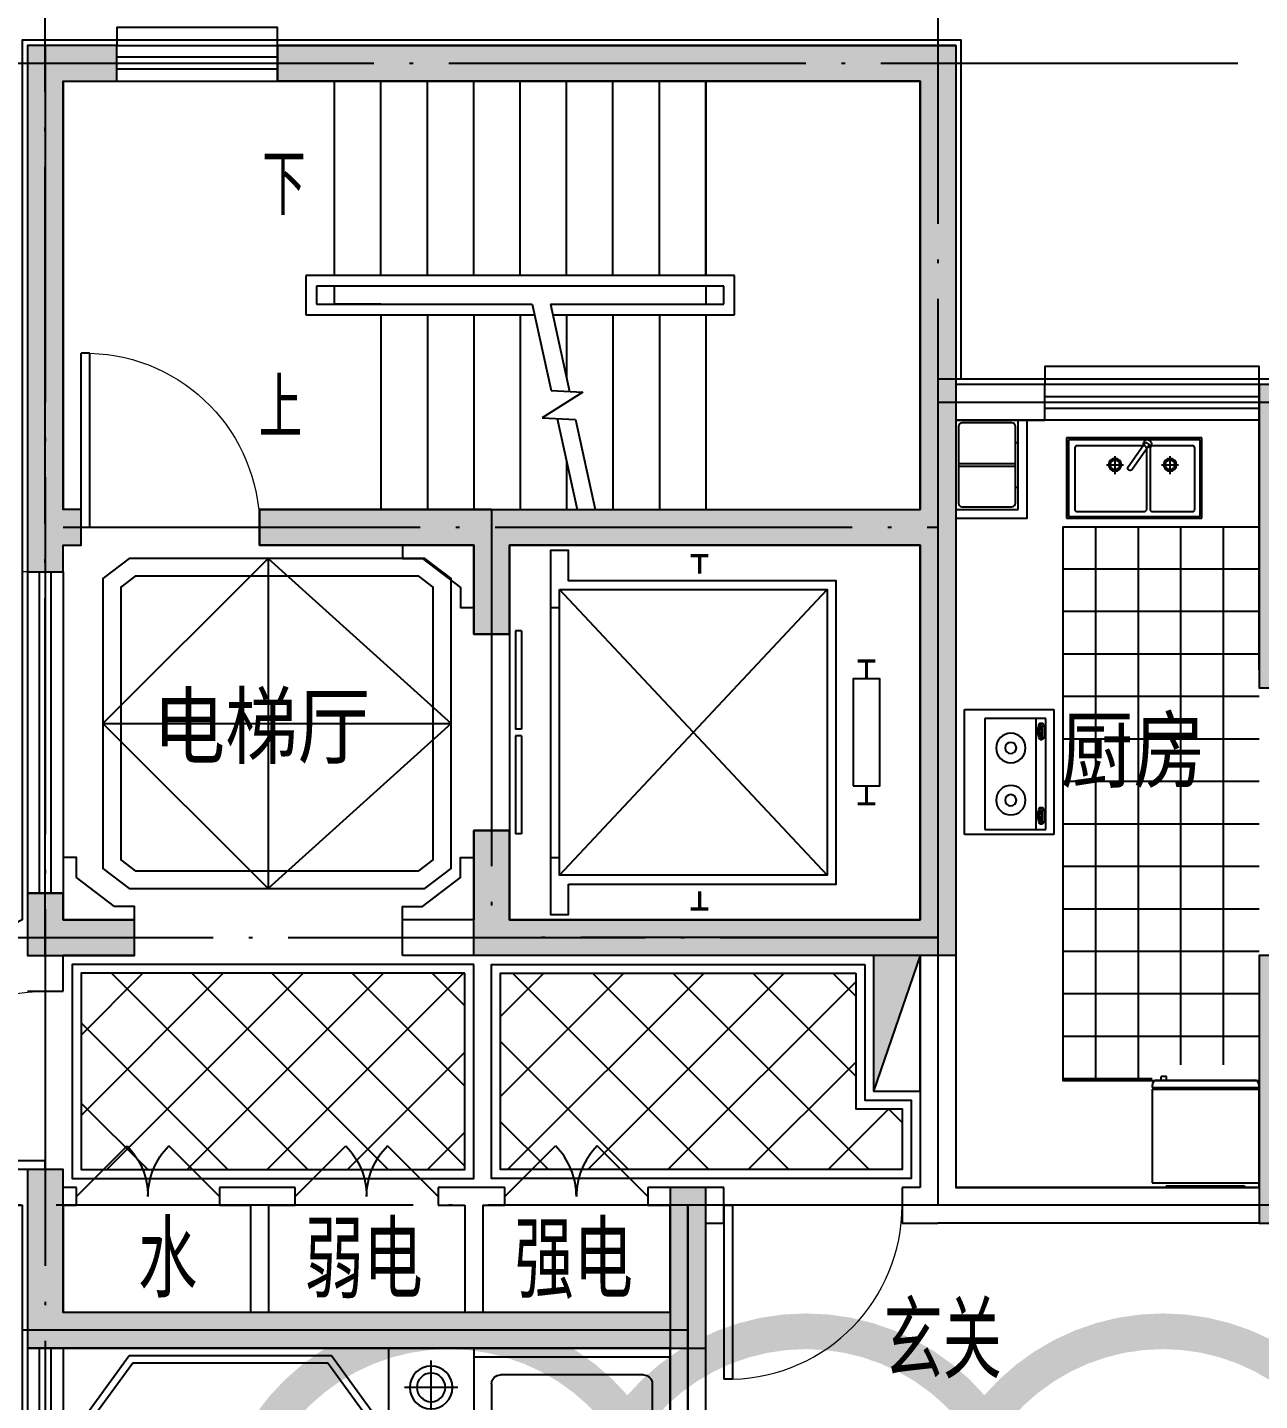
# Model space of a CAD drawing. Extents: x 802298 to 1915382, y -2285475 to -1340051.
# Drawn here: x 1395090 to 1401992, y -2232220 to -2224526 of the extents above; entities that cross this region are included whole.
import ezdxf
from ezdxf.enums import TextEntityAlignment as Align

# ---------------------------------------------------------------- set-up
doc = ezdxf.new("R2010")
doc.units = 0
doc.header["$LTSCALE"] = 1000
doc.header["$MEASUREMENT"] = 0
doc.linetypes.add('DOTE', pattern=[2.42, 2, -0.2, 0.02, -0.2])
doc.layers.get('0').update_dxf_attribs({"linetype": 'CONTINUOUS'})
for name, color, linetype in [('DIM_SYMB', 3, 'CONTINUOUS'), ('DOTE', 1, 'CONTINUOUS'), ('LM-粗', 255, 'CONTINUOUS'), ('PUB_TEXT', 7, 'CONTINUOUS'), ('STAIR', 2, 'CONTINUOUS'), ('WALL', 9, 'CONTINUOUS'), ('WINDOW', 4, 'CONTINUOUS'), ('修改', 6, 'CONTINUOUS'), ('厨卫', 154, 'CONTINUOUS'), ('填充', 8, 'CONTINUOUS'), ('家具', 33, 'CONTINUOUS'), ('平面填充', 252, 'CONTINUOUS'), ('窗檐', 6, 'CONTINUOUS'), ('结构', 7, 'CONTINUOUS'), ('绿化', 72, 'CONTINUOUS'), ('造型墙', 55, 'CONTINUOUS')]:
    doc.layers.add(name, color=color, linetype=linetype)
doc.layers.add('保温', color=150, linetype='CONTINUOUS', lineweight=9)
doc.layers.add('面积－户', color=2, linetype='CONTINUOUS', plot=False)
doc.styles.add('_TCH_DIM', font='SIMPLEX', dxfattribs={"bigfont": 'GBCBIG'})
doc.styles.add('样式 1', font='SIMHEI.TTF', dxfattribs={"width": 0.65, "height": 500})
doc.styles.add('黑体', font='SIMHEI.TTF', dxfattribs={"width": 0.8})
pattern_1 = [(135, (2332739.1, -788134.24), (224.5064, 224.506403), []), (45, (2332739.1, -788134.24), (224.506403, -224.5064), [])]

# ---------------------------------------------------------------- blocks, each defined once
blk = doc.blocks.new('MEI')
for p, q in [((-450, 7.6), (-450, -692.4)), ((50, 7.6), (-450, 7.6)), ((50, -692.4), (50, 7.6)), ((-336.9, -641.7), (-336.9, -18.9)), ((-336.9, -18.9), (5.5, -18.9)), ((-50.2, -18.9), (-50.2, -641.7)), ((-27.9, -51.5), (-16.2, -51.7)), ((-18.5, -62), (-1.9, -62)), ((-18.5, -126.7), (-18.5, -62)), ((-1.9, -62), (-1.9, -126.7)), ((5.5, -18.9), (5.5, -641.7)), ((-26.8, -143.3), (-16.3, -143.3)), ((-1.9, -126.7), (-18.5, -126.7)), ((-27.9, -524.5), (-16.2, -524.7)), ((-18.5, -599.7), (-18.5, -535)), ((-18.5, -535), (-1.9, -535)), ((-1.9, -535), (-1.9, -599.7)), ((-1.9, -599.7), (-18.5, -599.7)), ((-450, -692.4), (50, -692.4)), ((5.5, -641.7), (-336.9, -641.7)), ((-26.8, -616.3), (-16.3, -616.3))]:
    blk.add_line(p, q)
for centre, radius in [((-191.5, -184), 82.5), ((-191.5, -184), 31.6), ((-191.5, -476.6), 82.5), ((-191.5, -476.6), 31.6)]:
    blk.add_circle(centre, radius)
for centre, radius, start, end in [((56.3, -88.7), 94.4, 165.53687, 173.90173), ((4.9, -75.4), 41.3, 148.08944, 165.53687), ((-26.8, -55.7), 4.03, 90, 148.08944), ((66.8, -88.7), 94.4, 165.53687, 173.90173), ((-26.8, -55.7), 4.03, 72.05456, 90), ((15.4, -75.4), 41.3, 148.08944, 165.53687), ((-16.3, -55.7), 4.03, 90, 148.08944), ((-16.3, -55.7), 4.03, 31.91056, 90), ((-47.9, -75.4), 41.3, 18.91551, 31.91056), ((138.9, -97.5), 177.5, 173.90173, 180), ((138.9, -97.5), 177.5, 180, 186.09827), ((56.3, -106.3), 94.4, 186.09827, 194.46313), ((4.9, -119.6), 41.3, 194.46313, 211.91056), ((-26.8, -139.3), 4.03, 211.91056, 270), ((149.4, -97.5), 177.5, 173.90173, 180), ((149.4, -97.5), 177.5, 180, 186.09827), ((66.8, -106.3), 94.4, 186.09827, 194.46313), ((15.4, -119.6), 41.3, 194.46313, 211.91056), ((-16.3, -139.3), 4.03, 211.91056, 270), ((-16.3, -139.3), 4.03, 270, 328.08944), ((-47.9, -119.6), 41.3, 328.08944, 345.53687), ((-99.3, -106.3), 94.4, 345.53687, 347.53895), ((56.3, -561.7), 94.4, 165.53687, 173.90173), ((4.9, -548.4), 41.3, 148.08944, 165.53687), ((-26.8, -528.7), 4.03, 90, 148.08944), ((66.8, -561.7), 94.4, 165.53687, 173.90173), ((-26.8, -528.7), 4.03, 72.05456, 90), ((15.4, -548.4), 41.3, 148.08944, 165.53687), ((-16.3, -528.7), 4.03, 90, 148.08944), ((-16.3, -528.7), 4.03, 31.91056, 90), ((-47.9, -548.4), 41.3, 18.91551, 31.91056), ((138.9, -570.5), 177.5, 173.90173, 180), ((138.9, -570.5), 177.5, 180, 186.09827), ((56.3, -579.3), 94.4, 186.09827, 194.46313), ((4.9, -592.6), 41.3, 194.46313, 211.91056), ((-26.8, -612.3), 4.03, 211.91056, 270), ((149.4, -570.5), 177.5, 173.90173, 180), ((149.4, -570.5), 177.5, 180, 186.09827), ((66.8, -579.3), 94.4, 186.09827, 194.46313), ((15.4, -592.6), 41.3, 194.46313, 211.91056), ((-16.3, -612.3), 4.03, 211.91056, 270), ((-16.3, -612.3), 4.03, 270, 328.08944), ((-47.9, -592.6), 41.3, 328.08944, 345.53687), ((-99.3, -579.3), 94.4, 345.53687, 347.53895)]:
    blk.add_arc(centre, radius, start, end)
blk = doc.blocks.new('A$C1BE601A8')
for p, q in [((0, 0), (0, 450)), ((0, 450), (757, 450)), ((10, 10), (10, 440)), ((10, 440), (747, 440)), ((40.7, 393.4), (40.7, 50.3)), ((273, 408.4), (55.7, 408.4)), ((288, 50.3), (288, 393.4)), ((315, 426.6), (293.3, 411.4)), ((293.3, 411.4), (390, 273.1)), ((310.5, 393.4), (310.5, 50.3)), ((411.8, 288.3), (315, 426.6)), ((694.6, 408.4), (325.5, 408.4)), ((709.6, 50.3), (709.6, 393.4)), ((747, 440), (747, 10)), ((757, 450), (757, 0)), ((177.7, 248.1), (177.7, 348.3)), ((486.1, 248.1), (486.1, 348.3)), ((225.9, 299.6), (129.9, 299.6)), ((534.3, 299.6), (438.3, 299.6)), ((757, 0), (0, 0)), ((747, 10), (10, 10)), ((55.7, 35.3), (273, 35.3)), ((325.5, 35.3), (694.6, 35.3))]:
    blk.add_line(p, q)
for centre, radius in [((177.7, 299.6), 36.1), ((177.7, 299.6), 27.1), ((486.1, 299.6), 36.1), ((486.1, 299.6), 27.1)]:
    blk.add_circle(centre, radius)
for centre, radius, start, end in [((55.7, 393.4), 15, 90, 180), ((273, 393.4), 15, 0, 90), ((304.2, 419), 21.7, 342.60679, 267.3353), ((325.5, 393.4), 15, 90, 180), ((694.6, 393.4), 15, 0, 90), ((400.9, 280.7), 13.3, 214.97105, 34.97105), ((55.7, 50.3), 15, 180, 270), ((273, 50.3), 15, 270, 0), ((325.5, 50.3), 15, 180, 270), ((694.6, 50.3), 15, 270, 0)]:
    blk.add_arc(centre, radius, start, end)
blk = doc.blocks.new('A$C3CC255BA')
for p, q in [((242.5, 435), (242.5, 115)), ((257.5, 435), (257.5, 115)), ((125, 115), (125, 100)), ((375, 115), (375, 100))]:
    blk.add_line(p, q)
blk.add_lwpolyline([(500, 100), (0, 100), (0, 450), (500, 450)], close=True)
blk.add_lwpolyline([(550, 450), (550, 50), (0, 50)])
blk.add_lwpolyline([(465, 115), (35, 115, -0.414214), (15, 135), (15, 415, -0.414214), (35, 435), (465, 435, -0.414214), (485, 415), (485, 135, -0.414214)], format="xyb", close=True)
blk = doc.blocks.new('A$C0C200289')
for p, q in [((500.3, 622.7), (-48.2, 622.7)), ((-48.2, 613.4), (-48.2, 622.7)), ((500.3, 613.4), (500.3, 622.7)), ((-150, 71.8), (-150, 596.8)), ((600, 596.8), (-150, 596.8)), ((500.3, 613.4), (-48.2, 613.4)), ((600, 71.8), (600, 596.8)), ((-144.1, 71.8), (-150, 71.8)), ((-150, 53.3), (-150, 61.8)), ((-144.1, 61.8), (-150, 61.8)), ((-144.1, 61.8), (-144.1, 71.8)), ((568.5, 21.8), (-118.5, 21.8)), ((499.1, 21.8), (499.1, 0)), ((535.3, 21.8), (535.3, 0)), ((594.1, 61.8), (594.1, 71.8)), ((594.1, 71.8), (600, 71.8)), ((594.1, 61.8), (600, 61.8)), ((600, 53.3), (600, 61.8)), ((499.1, 0), (535.3, 0))]:
    blk.add_line(p, q)
at = {"color": 251}
for p, q in [((594.1, 71.8), (-144.1, 71.8)), ((594.1, 61.8), (-144.1, 61.8))]:
    blk.add_line(p, q, dxfattribs=at)
for centre, start, end in [((-118.5, 53.3), 180, 270), ((568.5, 53.3), 270, 0)]:
    blk.add_arc(centre, 31.5, start, end)
blk = doc.blocks.new('asfafasfsafaffd')
at = {"ltscale": 0.5}
blk.add_hatch(color=8, dxfattribs=at).paths.add_polyline_path([(1611396, -1342191.5), (1614796, -1342191.5), (1614796, -1342391.5), (1611396, -1342391.5)])
at = {"color": 8, "ltscale": 0.5}
for points in [[(1613596, -1335291.5), (1613596, -1335091.5), (1609796, -1335091.5), (1609796, -1340191.5), (1612496, -1340191.5), (1612496, -1339991.5), (1612496, -1339991.5), (1612496, -1339491.5), (1612296, -1339491.5), (1612296, -1339991.5), (1609996, -1339991.5), (1609996, -1337891.5), (1612296, -1337891.5), (1612296, -1338391.5), (1612496, -1338391.5), (1612496, -1337891.5), (1613696, -1337891.5), (1613696, -1337691.5), (1609996, -1337691.5), (1609996, -1335291.5)], [(1614796, -1338041.5), (1614796, -1337891.5), (1614696, -1337891.5), (1614696, -1337691.5), (1614796, -1337691.5), (1614796, -1335291.5), (1614496, -1335291.5), (1614496, -1335091.5), (1614996, -1335091.5), (1614996, -1338041.5), (1614796, -1338041.5)], [(1607246, -1336991.5), (1608096, -1336991.5), (1608096, -1338691.5), (1607896, -1338691.5), (1607896, -1337191.5), (1607246, -1337191.5)], [(1607896, -1340191.5), (1608096, -1340191.5), (1608096, -1341691.5), (1607896, -1341691.5)], [(1611196, -1341491.5), (1611396, -1341491.5), (1611396, -1342191.5), (1614796, -1342191.5), (1614796, -1341391.5), (1614996, -1341391.5), (1614996, -1342391.5), (1611196, -1342391.5)], [(1611196, -1341491.5), (1611396, -1341491.5), (1611396, -1342391.5), (1611196, -1342391.5)]]:
    blk.add_lwpolyline(points, close=True, dxfattribs=at)
blk.add_lwpolyline([(1614996, -1339841.5), (1614996, -1340191.5), (1614796, -1340191.5), (1614796, -1340191.5), (1614396, -1340191.5), (1614396, -1339991.5), (1614796, -1339991.5), (1614796, -1339841.5), (1614996, -1339841.5)], dxfattribs=at)
for points in [[(1611196, -1335291.5), (1609796, -1335291.5), (1611196, -1335091.5), (1609796, -1335091.5)], [(1611196, -1335091.5), (1611196, -1335291.5), (1613596, -1335091.5), (1613596, -1335291.5)], [(1614496, -1335291.5), (1614996, -1335291.5), (1614496, -1335091.5), (1614996, -1335091.5)], [(1609996, -1340191.5), (1609796, -1340191.5), (1609996, -1335291.5), (1609796, -1335291.5)], [(1614796, -1335291.5), (1614796, -1338041.5), (1614996, -1335291.5), (1614996, -1338041.5)], [(1608096, -1337191.5), (1608096, -1336991.5), (1607246, -1337191.5), (1607246, -1336991.5)], [(1608096, -1337191.5), (1608096, -1338691.5), (1607896, -1337191.5), (1607896, -1338691.5)], [(1609996, -1337691.5), (1613696, -1337691.5), (1609996, -1337891.5), (1613696, -1337891.5)], [(1614796, -1337891.5), (1614696, -1337891.5), (1614796, -1337691.5), (1614696, -1337691.5)], [(1612496, -1338391.5), (1612296, -1338391.5), (1612496, -1337891.5), (1612296, -1337891.5)], [(1612496, -1339491.5), (1612296, -1339491.5), (1612496, -1339991.5), (1612296, -1339991.5)], [(1614996, -1339841.5), (1614796, -1339841.5), (1614996, -1340191.5), (1614796, -1340191.5)], [(1609996, -1339991.5), (1612496, -1339991.5), (1609996, -1340191.5), (1612496, -1340191.5)], [(1614396, -1339991.5), (1614396, -1340191.5), (1614796, -1339991.5), (1614796, -1340191.5)], [(1608096, -1341691.5), (1608096, -1340191.5), (1607896, -1341691.5), (1607896, -1340191.5)], [(1614996, -1340191.5), (1614796, -1340191.5), (1614996, -1340191.5), (1614796, -1340191.5)], [(1614796, -1341391.5), (1614796, -1342391.5), (1614996, -1341391.5), (1614996, -1342391.5)], [(1611196, -1342391.5), (1611196, -1341491.5), (1611396, -1342391.5), (1611396, -1341491.5)]]:
    blk.add_solid(points, dxfattribs=at)
blk = doc.blocks.new('A$C45025D1E')
for p, q in [((1720, 50), (120, 1550)), ((1720, 1550), (120, 50)), ((220, 0), (220, 50)), ((1620, 0), (1620, 50))]:
    blk.add_line(p, q)
at = {"const_width": 18}
for points in [[(520, 1820), (520, 1720)], [(620, 1770), (520, 1770)], [(1220, 1770), (1320, 1770)], [(1320, 1820), (1320, 1720)], [(-70, 885), (-70, 785)], [(1910, 885), (1910, 785)], [(30, 835), (-70, 835)], [(1810, 835), (1910, 835)]]:
    blk.add_lwpolyline(points, dxfattribs=at)
for points in [[(1220, 1695), (1220, 1845), (620, 1845), (620, 1695)], [(1770, 100), (1770, 1600), (70, 1600), (70, 100), (-100, 100), (-100, 0), (1940, 0), (1940, 100)], [(120, 50), (120, 1550), (1720, 1550), (1720, 50)]]:
    blk.add_lwpolyline(points, close=True)
blk = doc.blocks.new('adadadsasadasd')
at = {"layer": '家具'}
for p, q in [((1600382.9, -1342430), (1600379.6, -1342443.9)), ((1600382.9, -1342430), (1600379.6, -1342443.9)), ((1600392.9, -1342416.5), (1600382.9, -1342430)), ((1600392.9, -1342416.5), (1600382.9, -1342430)), ((1600409.1, -1342403.9), (1600392.9, -1342416.5)), ((1600409.1, -1342403.9), (1600392.9, -1342416.5)), ((1600431.1, -1342392.4), (1600409.1, -1342403.9)), ((1600431.1, -1342392.4), (1600409.1, -1342403.9)), ((1600458.2, -1342382.6), (1600431.1, -1342392.4)), ((1600458.2, -1342382.6), (1600431.1, -1342392.4)), ((1600489.6, -1342374.6), (1600458.2, -1342382.6)), ((1600489.6, -1342374.6), (1600458.2, -1342382.6)), ((1600524.3, -1342368.7), (1600489.6, -1342374.6)), ((1600524.3, -1342368.7), (1600489.6, -1342374.6)), ((1600561.4, -1342365.1), (1600524.3, -1342368.7)), ((1600561.4, -1342365.1), (1600524.3, -1342368.7)), ((1600599.6, -1342363.9), (1600561.4, -1342365.1)), ((1600599.6, -1342363.9), (1600561.4, -1342365.1)), ((1600637.8, -1342365.1), (1600599.6, -1342363.9)), ((1600637.8, -1342365.1), (1600599.6, -1342363.9)), ((1600674.8, -1342368.7), (1600637.8, -1342365.1)), ((1600674.8, -1342368.7), (1600637.8, -1342365.1)), ((1600709.6, -1342374.6), (1600674.8, -1342368.7)), ((1600709.6, -1342374.6), (1600674.8, -1342368.7)), ((1600741, -1342382.6), (1600709.6, -1342374.6)), ((1600741, -1342382.6), (1600709.6, -1342374.6)), ((1600768.1, -1342392.4), (1600741, -1342382.6)), ((1600768.1, -1342392.4), (1600741, -1342382.6)), ((1600790.1, -1342403.9), (1600768.1, -1342392.4)), ((1600790.1, -1342403.9), (1600768.1, -1342392.4)), ((1600806.3, -1342416.5), (1600790.1, -1342403.9)), ((1600806.3, -1342416.5), (1600790.1, -1342403.9)), ((1600816.2, -1342430), (1600806.3, -1342416.5)), ((1600816.2, -1342430), (1600806.3, -1342416.5)), ((1600819.6, -1342443.9), (1600816.2, -1342430)), ((1600819.6, -1342443.9), (1600816.2, -1342430)), ((1600350.3, -1342481.2), (1600341.9, -1342748.5)), ((1600350.3, -1342481.2), (1600341.9, -1342748.5)), ((1600857.4, -1342751.9), (1600848.8, -1342481.2)), ((1600857.4, -1342751.9), (1600848.8, -1342481.2)), ((1599996.4, -1342743.6), (1599705.5, -1342955.7)), ((1599996.4, -1342743.6), (1599705.5, -1342955.7)), ((1600163.8, -1342973.1), (1599996.4, -1342743.6)), ((1600163.8, -1342973.1), (1599996.4, -1342743.6)), ((1601215.1, -1342743.6), (1601047.8, -1342973.1)), ((1601215.1, -1342743.6), (1601047.8, -1342973.1)), ((1601506, -1342955.7), (1601215.1, -1342743.6)), ((1601506, -1342955.7), (1601215.1, -1342743.6)), ((1600379.6, -1342823.9), (1600382.9, -1342830.8)), ((1600379.6, -1342823.9), (1600382.9, -1342830.8)), ((1600816.2, -1342830.8), (1600819.6, -1342823.9)), ((1600816.2, -1342830.8), (1600819.6, -1342823.9)), ((1600382.9, -1342830.8), (1600392.9, -1342837.5)), ((1600382.9, -1342830.8), (1600392.9, -1342837.5)), ((1600392.9, -1342837.5), (1600409.1, -1342843.9)), ((1600392.9, -1342837.5), (1600409.1, -1342843.9)), ((1600409.1, -1342843.9), (1600431.1, -1342849.6)), ((1600409.1, -1342843.9), (1600431.1, -1342849.6)), ((1600431.1, -1342849.6), (1600458.2, -1342854.5)), ((1600431.1, -1342849.6), (1600458.2, -1342854.5)), ((1600458.2, -1342854.5), (1600489.6, -1342858.5)), ((1600458.2, -1342854.5), (1600489.6, -1342858.5)), ((1600489.6, -1342858.5), (1600524.3, -1342861.5)), ((1600489.6, -1342858.5), (1600524.3, -1342861.5)), ((1600524.3, -1342861.5), (1600561.4, -1342863.3)), ((1600524.3, -1342861.5), (1600561.4, -1342863.3)), ((1600561.4, -1342863.3), (1600599.6, -1342863.9)), ((1600561.4, -1342863.3), (1600599.6, -1342863.9)), ((1600599.6, -1342863.9), (1600637.8, -1342863.3)), ((1600599.6, -1342863.9), (1600637.8, -1342863.3)), ((1600637.8, -1342863.3), (1600674.8, -1342861.5)), ((1600637.8, -1342863.3), (1600674.8, -1342861.5)), ((1600674.8, -1342861.5), (1600709.6, -1342858.5)), ((1600674.8, -1342861.5), (1600709.6, -1342858.5)), ((1600709.6, -1342858.5), (1600741, -1342854.5)), ((1600709.6, -1342858.5), (1600741, -1342854.5)), ((1600741, -1342854.5), (1600768.1, -1342849.6)), ((1600741, -1342854.5), (1600768.1, -1342849.6)), ((1600790.1, -1342843.9), (1600768.1, -1342849.6)), ((1600768.1, -1342849.6), (1600790.1, -1342843.9)), ((1600768.1, -1342849.6), (1600790.1, -1342843.9)), ((1600806.3, -1342837.5), (1600790.1, -1342843.9)), ((1600790.1, -1342843.9), (1600806.3, -1342837.5)), ((1600790.1, -1342843.9), (1600806.3, -1342837.5)), ((1600806.3, -1342837.5), (1600816.2, -1342830.8)), ((1600806.3, -1342837.5), (1600816.2, -1342830.8)), ((1599705.5, -1342955.7), (1600039.1, -1343413.1)), ((1599705.5, -1342955.7), (1600039.1, -1343413.1)), ((1599737.9, -1342932.1), (1600059.4, -1343373.1)), ((1601047.8, -1342973.1), (1600163.8, -1342973.1)), ((1601047.8, -1342973.1), (1600163.8, -1342973.1)), ((1601152.1, -1343373.1), (1601473.7, -1342932.1)), ((1601172.5, -1343413.1), (1601506, -1342955.7)), ((1601172.5, -1343413.1), (1601506, -1342955.7)), ((1600039.1, -1343413.1), (1601172.5, -1343413.1)), ((1600039.1, -1343413.1), (1601172.5, -1343413.1)), ((1600059.4, -1343373.1), (1601152.1, -1343373.1))]:
    blk.add_line(p, q, dxfattribs=at)
at = {"layer": '家具', "extrusion": (0, 0, -1)}
for centre, major_axis, start_param, end_param in [((1600383.5, -1342477), (-23.6, 23.6), 5.371485, 6.95246), ((1600383.5, -1342477), (-23.6, 23.6), 5.371485, 6.95246), ((1600471.8, -1342447.8), (-65.3, 65.3), 4.528152, 5.540103), ((1599510, -1342633.9), (629.4, 629.4), 0.570297, 0.976441), ((1600599.6, -1343323.8), (579.8, 579.8), -1.006746, -0.564071), ((1600727.4, -1342447.8), (-65.2, 65.2), 2.313868, 3.325802), ((1601689.2, -1342633.9), (-629.4, 629.4), 5.306744, 5.712889), ((1600815.7, -1342477), (23.6, 23.6), -0.669275, 0.9117), ((1600815.7, -1342477), (23.6, 23.6), -0.669275, 0.9117), ((1600393.7, -1342751.9), (36.7, 36.7), 2.546592, 3.991324), ((1600393.7, -1342751.9), (36.7, 36.7), 2.546592, 3.991324), ((1599509.6, -1342633.9), (-872.2, 179.7), 3.129397, 3.153448), ((1599509.6, -1342633.9), (-872.2, 179.7), 3.129397, 3.153448), ((1600805.4, -1342751.9), (36.7, 36.7), 0.786618, 2.165797), ((1600805.4, -1342751.9), (36.7, 36.7), 0.786618, 2.165797), ((1601689.6, -1342633.9), (872.2, 179.7), 3.129733, 3.153784), ((1601689.6, -1342633.9), (872.2, 179.7), 3.129733, 3.153784)]:
    blk.add_ellipse(centre, major_axis=major_axis, ratio=1, start_param=start_param, end_param=end_param, dxfattribs=at)
blk = doc.blocks.new('A$C1CD23D59')
at = {"layer": '家具'}
for p, q in [((0, 1100), (0, 1577.3)), ((0, 1577.3), (440.9, 1577.3)), ((440.9, 1100), (440.9, 1577.3)), ((220.5, 1188.7), (220.5, 1488.7)), ((440.9, 1338.7), (440.9, 1401)), ((370.5, 1338.7), (70.5, 1338.7)), ((0, 0), (0, 1100)), ((0, 1100), (1900, 1100)), ((50, 0), (50, 1100)), ((595.3, 474.4), (595.3, 1100)), ((1950, 50), (1950, 1050)), ((150, 150), (150, 950)), ((200, 1000), (445.3, 1000)), ((495.3, 150), (495.3, 950)), ((1036.1, 0), (595.3, 474.4)), ((986.1, 474.4), (595.3, 474.4)), ((1036.1, 0), (1036.1, 424.4)), ((200, 100), (445.3, 100)), ((0, 0), (1900, 0))]:
    blk.add_line(p, q, dxfattribs=at)
for radius in [120, 80]:
    blk.add_circle((220.5, 1338.7), radius, dxfattribs=at)
for centre, start, end in [((1900, 1050), 0, 90), ((200, 950), 90, 180), ((445.3, 950), 0, 90), ((986.1, 424.4), 0, 90), ((200, 150), 180, 270), ((445.3, 150), 270, 0), ((1900, 50), 270, 0)]:
    blk.add_arc(centre, 50, start, end, dxfattribs=at)
blk = doc.blocks.new('fewrf')
at = {"layer": '平面填充'}
for p, q in [((1812571.1, -1553905.2), (1812571.1, -1555755.2)), ((1811646.1, -1554830.2), (1813596.1, -1554830.2))]:
    blk.add_line(p, q, dxfattribs=at)
for points in [[(1812571.1, -1553905.2), (1813596.1, -1554830.2), (1812571.1, -1555755.2), (1811646.1, -1554830.2)], [(1811871.1, -1555755.2), (1813449.8, -1555755.2), (1813596.1, -1555643.2), (1813596.1, -1554017.1), (1813449.8, -1553905.2), (1811792.5, -1553905.2), (1811646.1, -1554017.1), (1811646.1, -1555643.2), (1811792.5, -1555755.2)], [(1811871.1, -1555655.2), (1813415.9, -1555655.2), (1813496.1, -1555593.8), (1813496.1, -1554066.5), (1813415.9, -1554005.2), (1811826.3, -1554005.2), (1811746.1, -1554066.5), (1811746.1, -1555593.8), (1811826.3, -1555655.2)]]:
    blk.add_lwpolyline(points, close=True, dxfattribs=at)
blk = doc.blocks.new('greggbhd')
at = {"layer": 'LM-粗', "ltscale": 0.5}
blk.add_hatch(color=2, dxfattribs=at).paths.add_polyline_path([(1806074.8, -1416698.8), (1806074.8, -1417458.8), (1806334.8, -1416698.8)])
at = {"layer": 'LM-粗'}
blk.add_line((1806334.8, -1416698.8), (1806074.8, -1417458.8), dxfattribs=at)
blk.add_lwpolyline([(1806074.8, -1417458.8), (1806334.8, -1417458.8), (1806334.8, -1416698.8), (1806074.8, -1416698.8)], close=True, dxfattribs=at)
blk = doc.blocks.new('$TCHSYS$LDOR22D')
for p, q in [((-0.5167, 0.8333), (-0.0167, 0.8333)), ((-0.5167, 0.8333), (-0.5167, 0.6667)), ((-0.0167, 0.8333), (-0.0167, 0.6667)), ((0.0167, 0.8333), (0.0167, 0.6667)), ((0.0167, 0.8333), (0.5167, 0.8333)), ((0.5167, 0.8333), (0.5167, 0.6667)), ((-0.5167, 0.6667), (-0.0167, 0.6667)), ((0.0167, 0.6667), (0.5167, 0.6667)), ((-0.5, 0.5), (0.5, 0.5))]:
    blk.add_line(p, q)
blk = doc.blocks.new('$DorLib2D$00000001')
for p, q in [((0.45, 0.975), (0.5, 0.975)), ((0.45, 0), (0.45, 0.975)), ((0.5, 0), (0.5, 0.975)), ((0.5, 0), (0.45, 0))]:
    blk.add_line(p, q)
at = {"lineweight": 13}
blk.add_arc((0.475, 0), 0.975, 91.46928, 180, dxfattribs=at)
blk = doc.blocks.new('$DorLib2D$00000116')
at = {"color": 0}
for p, q in [((-0.5, 0), (-0.1464, 0.3536)), ((0.5, 0), (0.1464, 0.3536))]:
    blk.add_line(p, q, dxfattribs=at)
for centre, start, end in [((-0.5, 0), 0, 45), ((0.5, 0), 135, 180)]:
    blk.add_arc(centre, 0.5, start, end, dxfattribs=at)
blk = doc.blocks.new('$TCHSYS$WIN2D')
for p, q in [((-0.5, 0.5), (0.5, 0.5)), ((-0.5, 0.5), (-0.5, -0.5)), ((0.5, 0.5), (0.5, -0.5)), ((0.5, 0.1667), (-0.5, 0.1667)), ((0.5, -0.1667), (-0.5, -0.1667)), ((-0.5, -0.5), (0.5, -0.5))]:
    blk.add_line(p, q)

msp = doc.modelspace()

# ---------------------------------------------------------------- hatches: boundary and pattern name
at = {"layer": '平面填充'}
h = msp.add_hatch(dxfattribs=at)
h.set_pattern_fill('ANSI37', color=256, scale=150, angle=45, style=0)
h.set_pattern_definition([(90, (3010086.47, -889534.83), (238.125, 2e-07), []), (4e-08, (3010086.47, -889534.83), (2e-07, -238.125), [])])
edge = h.paths.add_edge_path()
edge.add_line((1400890.5, -2227326.4), (1401990.5, -2227326.4))
edge.add_line((1401990.5, -2227326.4), (1401990.5, -2230358.6))
edge.add_ellipse((1401965.2, -2230370.2), major_axis=(0, 31.5), ratio=0.8, start_angle=270, end_angle=360)
edge.add_line((1401965.2, -2230338.7), (1401471.1, -2230338.7))
edge.add_line((1401471.1, -2230338.7), (1401471.1, -2230316.8))
edge.add_line((1401471.1, -2230316.8), (1401442.2, -2230316.8))
edge.add_line((1401442.2, -2230316.8), (1401442.2, -2230338.7))
edge.add_line((1401442.2, -2230338.7), (1401415.7, -2230338.7))
edge.add_ellipse((1401415.7, -2230370.2), major_axis=(0, 31.5), ratio=0.8, start_angle=0, end_angle=90)
edge.add_line((1401390.5, -2230370.2), (1401390.5, -2230378.7))
edge.add_line((1401390.5, -2230378.7), (1401395.2, -2230378.7))
edge.add_line((1401395.2, -2230378.7), (1401395.2, -2230388.7))
edge.add_line((1401395.2, -2230388.7), (1401390.5, -2230388.7))
edge.add_line((1401390.5, -2230388.7), (1401390.5, -2230426.4))
edge.add_line((1401390.5, -2230426.4), (1400890.5, -2230426.4))
edge.add_line((1400890.5, -2230426.4), (1400890.5, -2227326.4))
h.paths.add_polyline_path([(1401718.4, -2228889.6), (1400828.4, -2228889.6), (1400828.4, -2228302.3), (1401718.4, -2228302.3)], flags=9)
h = msp.add_hatch(dxfattribs=at)
h.set_pattern_fill('NET', color=256, scale=100, angle=45, style=0)
h.set_pattern_definition(pattern_1)
h.paths.add_polyline_path([(1397540.5, -2229826.4), (1395390.5, -2229826.4), (1395390.5, -2230926.4), (1397540.5, -2230926.4)])
h = msp.add_hatch(dxfattribs=at)
h.set_pattern_fill('NET', color=256, scale=100, angle=45, style=0)
h.set_pattern_definition(pattern_1)
h.paths.add_polyline_path([(1399990.5, -2230586.4), (1399730.5, -2230586.4), (1399730.5, -2229826.4), (1397740.5, -2229826.4), (1397740.5, -2230926.4), (1399990.5, -2230926.4)])

# ---------------------------------------------------------------- linework, layer by layer
at = {"layer": 'DIM_SYMB'}
for points in [[(1396695.5, -2225401.4, 0, 0, 0), (1399490.5, -2225401.4, 0, 0, 0), (1399490.5, -2226651.4, 0, 0, 0), (1398410.5, -2226651.4, 80, 0, 0), (1398110.5, -2226651.4, 0, 0, 0)], [(1396695.5, -2226651.4, 0, 0, 0), (1397550.5, -2226651.4, 80, 0, 0), (1397850.5, -2226651.4, 0, 0, 0)]]:
    msp.add_lwpolyline(points, format="xyseb", dxfattribs=at)
at = {"layer": 'DOTE', "linetype": 'DOTE'}
for p, q in [((1395190.5, -2229726.4), (1395190.5, -2223626.4)), ((1400190.5, -2223626.4), (1400190.5, -2231126.4)), ((1395190.5, -2224626.4), (1395190.5, -2242726.4)), ((1378090.5, -2224726.4), (1412590.5, -2224726.4)), ((1400190.5, -2226626.4), (1405990.5, -2226626.4)), ((1397690.5, -2227226.4), (1397690.5, -2229626.4)), ((1395290.5, -2227326.4), (1400190.5, -2227326.4)), ((1389290.5, -2229626.4), (1400190.5, -2229626.4)), ((1400190.5, -2229626.4), (1397790.5, -2229626.4)), ((1399521.8, -2229626.4), (1400190.5, -2229626.4)), ((1402090.5, -2231126.4), (1389490.5, -2231126.4)), ((1398790.5, -2242726.4), (1398790.5, -2231126.4)), ((1398790.5, -2231826.4), (1395190.5, -2231826.4))]:
    msp.add_line(p, q, dxfattribs=at)
at = {"layer": 'LM-粗', "ltscale": 0.5}
msp.add_line((1399830.5, -2229826.4), (1399830.5, -2230486.4), dxfattribs=at)
at = {"layer": 'STAIR'}
for p, q in [((1398890.5, -2224826.4), (1396810.5, -2224826.4)), ((1396810.5, -2225916.4), (1396810.5, -2224826.4)), ((1397070.5, -2225916.4), (1397070.5, -2224826.4)), ((1397330.5, -2225916.4), (1397330.5, -2224826.4)), ((1397590.5, -2225916.4), (1397590.5, -2224826.4)), ((1397850.5, -2225916.4), (1397850.5, -2224826.4)), ((1398110.5, -2225916.4), (1398110.5, -2224826.4)), ((1398370.5, -2225916.4), (1398370.5, -2224826.4)), ((1398630.5, -2225916.4), (1398630.5, -2224826.4)), ((1398890.5, -2225916.4), (1398890.5, -2224826.4)), ((1400090.5, -2224826.4), (1398890.5, -2224826.4)), ((1398890.5, -2224826.4), (1398890.5, -2225916.4)), ((1400090.5, -2227226.4), (1400090.5, -2224826.4)), ((1396650.5, -2225916.4), (1396650.5, -2226136.4)), ((1399050.5, -2225916.4), (1396650.5, -2225916.4)), ((1396710.5, -2225976.4), (1396710.5, -2226076.4)), ((1398990.5, -2225976.4), (1396710.5, -2225976.4)), ((1398890.5, -2225976.4), (1396810.5, -2225976.4)), ((1396810.5, -2226076.4), (1396810.5, -2225976.4)), ((1398890.5, -2225976.4), (1398890.5, -2226076.4)), ((1398990.5, -2226076.4), (1398990.5, -2225976.4)), ((1399050.5, -2226136.4), (1399050.5, -2225916.4)), ((1396650.5, -2226136.4), (1397930.3, -2226136.4)), ((1396710.5, -2226076.4), (1397917.2, -2226076.4)), ((1397070.5, -2226076.4), (1396810.5, -2226076.4)), ((1397070.5, -2226076.4), (1397917.2, -2226076.4)), ((1397070.5, -2226136.4), (1397070.5, -2227226.4)), ((1397330.5, -2226136.4), (1397330.5, -2227226.4)), ((1397590.5, -2226136.4), (1397590.5, -2227226.4)), ((1397850.5, -2226136.4), (1397850.5, -2227226.4)), ((1397917.2, -2226076.4), (1398023.3, -2226561.2)), ((1398019.6, -2226076.4), (1398890.5, -2226076.4)), ((1398019.6, -2226076.4), (1398126.7, -2226566)), ((1398019.6, -2226076.4), (1398990.5, -2226076.4)), ((1398032.7, -2226136.4), (1399050.5, -2226136.4)), ((1398110.5, -2226136.4), (1398110.5, -2226491.7)), ((1398370.5, -2226136.4), (1398370.5, -2227226.4)), ((1398630.5, -2226136.4), (1398630.5, -2227226.4)), ((1398890.5, -2226136.4), (1398890.5, -2227226.4)), ((1398890.5, -2226136.4), (1398890.5, -2227226.4)), ((1398201.5, -2226569.5), (1397974.3, -2226713.4)), ((1398023.3, -2226561.2), (1398201.5, -2226569.5)), ((1397974.3, -2226713.4), (1398160.9, -2226722)), ((1398057.4, -2226717.2), (1398168.9, -2227226.4)), ((1398160.9, -2226722), (1398271.2, -2227226.4)), ((1398110.5, -2226959.5), (1398110.5, -2227226.4)), ((1397070.5, -2227226.4), (1398168.9, -2227226.4)), ((1398271.2, -2227226.4), (1398890.5, -2227226.4)), ((1398890.5, -2227226.4), (1400090.5, -2227226.4))]:
    msp.add_line(p, q, dxfattribs=at)
at = {"layer": 'WALL'}
for p, q in [((1395590.5, -2224626.4), (1395090.5, -2224626.4)), ((1395590.5, -2224826.4), (1395590.5, -2224626.4)), ((1400290.5, -2224626.4), (1396490.5, -2224626.4)), ((1396490.5, -2224626.4), (1396490.5, -2224826.4)), ((1400290.5, -2224626.4), (1400290.5, -2226526.4)), ((1395290.5, -2224826.4), (1395290.5, -2227226.4)), ((1395290.5, -2224826.4), (1395590.5, -2224826.4)), ((1396490.5, -2224826.4), (1400090.5, -2224826.4)), ((1400090.5, -2224826.4), (1400090.5, -2226626.4)), ((1400790.5, -2226526.4), (1400290.5, -2226526.4)), ((1400790.5, -2226726.4), (1400790.5, -2226526.4)), ((1402090.5, -2226526.4), (1401990.5, -2226526.4)), ((1401990.5, -2226526.4), (1401990.5, -2226726.4)), ((1400090.5, -2226626.4), (1400090.5, -2227226.4)), ((1400290.5, -2226726.4), (1400790.5, -2226726.4)), ((1400290.5, -2226726.4), (1400290.5, -2227326.4)), ((1401990.5, -2228126.4), (1401990.5, -2226726.4)), ((1395390.5, -2227226.4), (1395290.5, -2227226.4)), ((1395390.5, -2227426.4), (1395390.5, -2227226.4)), ((1397690.5, -2227226.4), (1396390.5, -2227226.4)), ((1396390.5, -2227226.4), (1396390.5, -2227426.4)), ((1397690.5, -2227226.4), (1400090.5, -2227226.4)), ((1400290.5, -2227326.4), (1400290.5, -2229626.4)), ((1395290.5, -2227576.4), (1395290.5, -2227426.4)), ((1395290.5, -2227426.4), (1395390.5, -2227426.4)), ((1396390.5, -2227426.4), (1397590.5, -2227426.4)), ((1397590.5, -2227426.4), (1397590.5, -2227926.4)), ((1397790.5, -2227926.4), (1397790.5, -2227426.4)), ((1397790.5, -2227426.4), (1400090.5, -2227426.4)), ((1400090.5, -2227426.4), (1400090.5, -2229526.4)), ((1395090.5, -2227576.4), (1395290.5, -2227576.4)), ((1397590.5, -2227926.4), (1397790.5, -2227926.4)), ((1401990.5, -2228126.4), (1401990.5, -2228226.4)), ((1401990.5, -2228226.4), (1402190.5, -2228226.4)), ((1397790.5, -2229026.4), (1397590.5, -2229026.4)), ((1397590.5, -2229026.4), (1397590.5, -2229526.4)), ((1397790.5, -2229526.4), (1397790.5, -2229026.4)), ((1395290.5, -2229376.4), (1395090.5, -2229376.4)), ((1395290.5, -2229526.4), (1395290.5, -2229376.4)), ((1395690.5, -2229526.4), (1395290.5, -2229526.4)), ((1395690.5, -2229726.4), (1395690.5, -2229526.4)), ((1397590.5, -2229526.4), (1397190.5, -2229526.4)), ((1397190.5, -2229726.4), (1397190.5, -2229526.4)), ((1400090.5, -2229526.4), (1397790.5, -2229526.4)), ((1400290.5, -2229626.4), (1400290.5, -2231026.4)), ((1395690.5, -2229726.4), (1395290.5, -2229726.4)), ((1395290.5, -2229926.4), (1395290.5, -2229726.4)), ((1397690.5, -2229726.4), (1397190.5, -2229726.4)), ((1400090.5, -2229726.4), (1397690.5, -2229726.4)), ((1400090.5, -2229726.4), (1400090.5, -2231026.4)), ((1402190.5, -2229726.4), (1401990.5, -2229726.4)), ((1401990.5, -2229726.4), (1401990.5, -2231026.4)), ((1395090.5, -2229926.4), (1395290.5, -2229926.4)), ((1395290.5, -2230926.4), (1395090.5, -2230926.4)), ((1395290.5, -2231026.4), (1395290.5, -2230926.4)), ((1395365.5, -2231026.4), (1395290.5, -2231026.4)), ((1395365.5, -2231126.4), (1395365.5, -2231026.4)), ((1396390.5, -2231026.4), (1396165.5, -2231026.4)), ((1396165.5, -2231026.4), (1396165.5, -2231126.4)), ((1396590.5, -2231026.4), (1396390.5, -2231026.4)), ((1396590.5, -2231126.4), (1396590.5, -2231026.4)), ((1397590.5, -2231026.4), (1397390.5, -2231026.4)), ((1397390.5, -2231026.4), (1397390.5, -2231126.4)), ((1397765.5, -2231026.4), (1397590.5, -2231026.4)), ((1397765.5, -2231126.4), (1397765.5, -2231026.4)), ((1398790.5, -2231026.4), (1398565.5, -2231026.4)), ((1398565.5, -2231026.4), (1398565.5, -2231126.4)), ((1398990.5, -2231026.4), (1398790.5, -2231026.4)), ((1398990.5, -2231226.4), (1398990.5, -2231026.4)), ((1400090.5, -2231026.4), (1399990.5, -2231026.4)), ((1399990.5, -2231026.4), (1399990.5, -2231226.4)), ((1401990.5, -2231026.4), (1400290.5, -2231026.4)), ((1395290.5, -2231126.4), (1395290.5, -2231726.4)), ((1395290.5, -2231126.4), (1395365.5, -2231126.4)), ((1396165.5, -2231126.4), (1396340.5, -2231126.4)), ((1396340.5, -2231126.4), (1396340.5, -2231726.4)), ((1396440.5, -2231126.4), (1396440.5, -2231726.4)), ((1396440.5, -2231126.4), (1396590.5, -2231126.4)), ((1397390.5, -2231126.4), (1397540.5, -2231126.4)), ((1397540.5, -2231126.4), (1397540.5, -2231726.4)), ((1397640.5, -2231126.4), (1397640.5, -2231726.4)), ((1397640.5, -2231126.4), (1397765.5, -2231126.4)), ((1398565.5, -2231126.4), (1398690.5, -2231126.4)), ((1398690.5, -2231726.4), (1398690.5, -2231126.4)), ((1398890.5, -2231226.4), (1398990.5, -2231226.4)), ((1398890.5, -2231826.4), (1398890.5, -2231226.4)), ((1399990.5, -2231226.4), (1400190.5, -2231226.4)), ((1401990.5, -2231226.4), (1400190.5, -2231226.4)), ((1401990.5, -2231226.4), (1401990.5, -2231226.4)), ((1401990.5, -2231226.4), (1402190.5, -2231226.4)), ((1396340.5, -2231726.4), (1395290.5, -2231726.4)), ((1397540.5, -2231726.4), (1396440.5, -2231726.4)), ((1398690.5, -2231726.4), (1397640.5, -2231726.4)), ((1398890.5, -2234326.4), (1398890.5, -2231826.4)), ((1395090.5, -2231926.4), (1395290.5, -2231926.4)), ((1396390.5, -2231926.4), (1395290.5, -2231926.4)), ((1397590.5, -2231926.4), (1396390.5, -2231926.4)), ((1398690.5, -2231926.4), (1397590.5, -2231926.4)), ((1398690.5, -2234226.4), (1398690.5, -2231926.4))]:
    msp.add_line(p, q, dxfattribs=at)
at = {"layer": '保温', "ltscale": 0.5}
for points in [[(1395090.5, -2227576.4), (1395060.5, -2227576.4), (1395060.5, -2224596.4), (1395590.5, -2224596.4), (1395590.5, -2224626.4)], [(1396490.5, -2224626.4), (1396490.5, -2224596.4), (1400320.5, -2224596.4), (1400320.5, -2226496.4), (1400790.5, -2226496.4), (1400790.5, -2226526.4)], [(1401990.5, -2226526.4), (1401990.5, -2226496.4), (1402870.5, -2226496.4), (1402870.5, -2226756.4), (1402220.5, -2226756.4), (1402220.5, -2227996.4), (1402840.5, -2227996.4), (1402840.5, -2228026.4)]]:
    msp.add_lwpolyline(points, dxfattribs=at)
at = {"layer": '修改', "const_width": 200}
msp.add_lwpolyline([(1402451.2, -2232352.7, -0.520567), (1402451.2, -2234352.7, -0.520567), (1402451.2, -2236352.7, -0.520567), (1400451.2, -2236352.7, -0.520567), (1398451.2, -2236352.7, -0.520567), (1396451.2, -2236352.7, -0.520567), (1396451.2, -2234352.7, -0.520567), (1396451.2, -2232352.7, -0.520567), (1398451.2, -2232352.7, -0.520567), (1400451.2, -2232352.7, -0.520567)], format="xyb", close=True, dxfattribs=at)
at = {"layer": '厨卫', "ltscale": 0.5}
for p, q in [((1401990.5, -2227326.4), (1401990.5, -2226726.4)), ((1401990.5, -2231026.4), (1401990.5, -2230426.4))]:
    msp.add_line(p, q, dxfattribs=at)
at = {"layer": '厨卫'}
for points in [[(1401990.5, -2226726.4), (1400290.5, -2226726.4), (1400290.5, -2231026.4), (1401990.5, -2231026.4)], [(1401990.5, -2227326.4), (1401990.5, -2227326.4), (1400890.5, -2227326.4), (1400890.5, -2230426.4), (1401990.5, -2230426.4)]]:
    msp.add_lwpolyline(points, dxfattribs=at)
at = {"layer": '填充', "ltscale": 0.5}
msp.add_line((1395290.5, -2231926.4), (1398690.5, -2231926.4), dxfattribs=at)
at = {"layer": '平面填充', "ltscale": 0.5}
for p, q in [((1401990.5, -2227326.4), (1400890.5, -2227326.4)), ((1400890.5, -2227326.4), (1400890.5, -2229826.4))]:
    msp.add_line(p, q, dxfattribs=at)
for points in [[(1397590.5, -2229776.4), (1395340.5, -2229776.4), (1395340.5, -2230976.4), (1397590.5, -2230976.4)], [(1397540.5, -2229826.4), (1395390.5, -2229826.4), (1395390.5, -2230926.4), (1397540.5, -2230926.4)]]:
    msp.add_lwpolyline(points, close=True, dxfattribs=at)
for points in [[(1399780.5, -2229776.4), (1399780.5, -2230536.4), (1400040.5, -2230536.4), (1400040.5, -2230976.4), (1397690.5, -2230976.4), (1397690.5, -2229776.4), (1399780.5, -2229776.4)], [(1399730.5, -2229826.4), (1399730.5, -2230586.4), (1399990.5, -2230586.4), (1399990.5, -2230926.4), (1397740.5, -2230926.4), (1397740.5, -2229826.4), (1399730.5, -2229826.4)]]:
    msp.add_lwpolyline(points, dxfattribs=at)
at = {"layer": '窗檐', "ltscale": 0.5}
for points in [[(1396490.5, -2224626.4), (1396490.5, -2224526.4), (1395590.5, -2224526.4), (1395590.5, -2224626.4)], [(1401990.5, -2226526.4), (1401990.5, -2226426.4), (1400790.5, -2226426.4), (1400790.5, -2226526.4)]]:
    msp.add_lwpolyline(points, dxfattribs=at)
at = {"layer": '造型墙'}
for points in [[(1397190.5, -2227426.4), (1397190.5, -2227501.4), (1397303, -2227501.4), (1397515.5, -2227663.9), (1397515.5, -2227776.4), (1397590.5, -2227776.4), (1397590.5, -2227426.4), (1397190.5, -2227426.4)], [(1395690.5, -2229526.4), (1395690.5, -2229451.4), (1395578, -2229451.4), (1395365.5, -2229288.9), (1395365.5, -2229176.4), (1395290.5, -2229176.4), (1395290.5, -2229526.4), (1395690.5, -2229526.4)], [(1397190.5, -2229526.4), (1397190.5, -2229451.4), (1397303, -2229451.4), (1397515.5, -2229288.9), (1397515.5, -2229176.4), (1397590.5, -2229176.4), (1397590.5, -2229526.4), (1397190.5, -2229526.4)]]:
    msp.add_lwpolyline(points, dxfattribs=at)
at = {"layer": '面积－户'}
msp.add_lwpolyline([(1402220.5, -2226496.4), (1400320.5, -2226496.4), (1400320.5, -2224596.4), (1395060.5, -2224596.4), (1395060.5, -2229526.4), (1392020.5, -2231126.4), (1395060.5, -2231126.4), (1395060.5, -2233126.4), (1395060.5, -2233696.4), (1394020.5, -2233696.4), (1394020.5, -2233096.4), (1391990.5, -2233096.4), (1392020.5, -2233096.4), (1392020.5, -2224596.4), (1386760.5, -2224596.4), (1386760.5, -2226496.4), (1383790.5, -2226496.4), (1383790.5, -2227096.4), (1381420.5, -2227096.4), (1379090.5, -2227096.4), (1379090.5, -2233626.4), (1379090.5, -2233656.4), (1380160.5, -2233656.4), (1380160.5, -2239526.4)], dxfattribs=at)
msp.add_lwpolyline([(1402220.5, -2226496.4), (1400320.5, -2226496.4), (1400320.5, -2224596.4), (1395060.5, -2224596.4), (1395060.5, -2229526.4), (1392020.5, -2231126.4), (1395060.5, -2231126.4), (1395060.5, -2233126.4), (1395060.5, -2233696.4), (1394020.5, -2233696.4), (1394020.5, -2233096.4), (1391990.5, -2233096.4), (1392020.5, -2233096.4), (1392020.5, -2224596.4), (1386760.5, -2224596.4), (1386760.5, -2226496.4), (1383790.5, -2226496.4), (1383790.5, -2227096.4), (1381420.5, -2227096.4), (1379090.5, -2227096.4), (1379090.5, -2233626.4), (1379090.5, -2233656.4), (1380160.5, -2233656.4), (1380160.5, -2239526.4)], dxfattribs=at)
for points in [[(1411120.5, -2227096.4), (1405860.5, -2227096.4), (1405860.5, -2227996.4), (1402220.5, -2227996.4), (1402220.5, -2226496.4), (1400190.5, -2226496.4), (1400190.5, -2231126.4), (1398790.5, -2231126.4), (1398790.5, -2239226.4), (1398790.5, -2239356.4), (1402220.5, -2239356.4), (1402220.5, -2238456.4), (1406360.5, -2238456.4), (1406360.5, -2239956.4), (1410420.5, -2239956.4), (1410420.5, -2233956.4), (1411120.5, -2233956.4), (1411120.5, -2227096.4)], [(1411120.5, -2227096.4), (1405860.5, -2227096.4), (1405860.5, -2227996.4), (1402220.5, -2227996.4), (1402220.5, -2226496.4), (1400190.5, -2226496.4), (1400190.5, -2231126.4), (1398790.5, -2231126.4), (1398790.5, -2239226.4), (1398790.5, -2239356.4), (1402220.5, -2239356.4), (1402220.5, -2238456.4), (1406360.5, -2238456.4), (1406360.5, -2239956.4), (1410420.5, -2239956.4), (1410420.5, -2233956.4), (1411120.5, -2233956.4), (1411120.5, -2227096.4)], [(1398920.5, -2240256.4), (1398920.5, -2239356.4), (1398790.5, -2239356.4), (1398790.5, -2231826.4), (1395190.5, -2231826.4), (1395060.5, -2231826.4), (1395060.5, -2233696.4), (1394020.5, -2233696.4), (1394020.5, -2233096.4), (1392020.5, -2233096.4), (1392020.5, -2231126.4), (1389490.5, -2231126.4), (1389490.5, -2232426.4), (1388090.5, -2232426.4), (1388090.5, -2238326.4), (1388090.5, -2238456.4), (1387960.5, -2238456.4), (1387960.5, -2240256.4), (1388560.5, -2240256.4), (1398920.5, -2240256.4), (1398920.5, -2239356.4)], [(1398920.5, -2240256.4), (1398920.5, -2239356.4), (1398790.5, -2239356.4), (1398790.5, -2231826.4), (1395190.5, -2231826.4), (1395060.5, -2231826.4), (1395060.5, -2233696.4), (1394020.5, -2233696.4), (1394020.5, -2233096.4), (1392020.5, -2233096.4), (1392020.5, -2231126.4), (1389490.5, -2231126.4), (1389490.5, -2232426.4), (1388090.5, -2232426.4), (1388090.5, -2238326.4), (1388090.5, -2238456.4), (1387960.5, -2238456.4), (1387960.5, -2240256.4), (1388560.5, -2240256.4), (1398920.5, -2240256.4), (1398920.5, -2239356.4)]]:
    msp.add_lwpolyline(points, close=True, dxfattribs=at)

# ---------------------------------------------------------------- block references
at = {"layer": 'LM-粗'}
msp.add_blockref('greggbhd', (-406244.3, -813027.6), dxfattribs=at)
at = {"layer": 'STAIR', "extrusion": (0, 0, -1), "xscale": -1, "zscale": -1, "rotation": 89.99999994663916}
msp.add_blockref('A$C45025D1E', (-1398020.5, -2227556.4), dxfattribs=at)
at = {"layer": 'WINDOW', "color": 4}
for name, p, xscale, yscale, zscale, rotation in [('$TCHSYS$WIN2D', (1396040.5, -2224726.4), 900, -200, 900, 4.310489692342116e-08), ('$DorLib2D$00000001', (1395890.5, -2227326.4), -1000, 1000, -1000, 3.792889413865628e-08), ('$TCHSYS$WIN2D', (1401390.5, -2226626.4), -1200, -200, -1200, 4.337675655729978e-08), ('$TCHSYS$WIN2D', (1395190.5, -2228476.4), 1800, -200, 1800, 270.0000000454437), ('$TCHSYS$LDOR22D', (1397690.5, -2228476.4), 1100, 200, 1100, 270.0000000450261), ('$DorLib2D$00000001', (1395190.5, -2230426.4), 1000, -1000, 1000, 270.0000000435691), ('$DorLib2D$00000116', (1395765.5, -2231076.4), -800, 800, -800, 4.388930145047118e-08), ('$DorLib2D$00000116', (1396990.5, -2231076.4), -800, 800, -800, 4.391153519132546e-08), ('$DorLib2D$00000116', (1398165.5, -2231076.4), 800, 800, 800, 4.386706781391654e-08), ('$DorLib2D$00000001', (1399490.5, -2231126.4), 1000, 1000, 1000, 180.0000000434509), ('$TCHSYS$WIN2D', (1395190.5, -2232526.4), 1200, 200, 1200, 270.0000000434824)]:
    msp.add_blockref(name, p, dxfattribs=dict(at, xscale=xscale, yscale=yscale, zscale=zscale, rotation=rotation))
at = {"layer": '厨卫', "extrusion": (0, 0, -1), "zscale": -1, "rotation": 269.9999999466392}
msp.add_blockref('A$C3CC255BA', (-1400740.5, -2226726.4), dxfattribs=at)
at = {"layer": '厨卫'}
for name, p, xscale, rotation in [('A$C1BE601A8', (1401668.9, -2227276.4), -1, 359.9999999866598), ('MEI', (1400790.5, -2229040.2), -1, 180.0000013473615), ('A$C0C200289', (1401870.4, -2230403.6), 0.7999999998137355, 180.0000000416882)]:
    msp.add_blockref(name, p, dxfattribs=dict(at, xscale=xscale, rotation=rotation))
at = {"layer": '家具', "xscale": -1, "rotation": 180.0000000400206}
msp.add_blockref('adadadsasadasd', (-204379.3, -3575381.8), dxfattribs=at)
at = {"layer": '平面填充'}
msp.add_blockref('fewrf', (-416132.6, -673596.2), dxfattribs=at)
at = {"layer": '结构', "xscale": -1, "rotation": 4.669073128127366e-08}
msp.add_blockref('asfafasfsafaffd', (3010086.5, -889534.8), dxfattribs=at)
at = {"layer": '绿化', "xscale": -1, "rotation": 90.00000005336084}
msp.add_blockref('A$C1CD23D59', (1398690.5, -2231926.4), dxfattribs=at)

# ---------------------------------------------------------------- texts
at = {"layer": 'PUB_TEXT', "style": '_TCH_DIM'}
for s, p in [('下', (1396405.6, -2225576.4)), ('上', (1396386.9, -2226826.4))]:
    msp.add_text(s, height=337.6, dxfattribs=at).set_placement(p)
at = {"layer": 'PUB_TEXT', "style": '黑体', "width": 0.85}
msp.add_text('电梯厅', height=350, dxfattribs=at).set_placement((1395792.4, -2228615.4))
msp.add_text('厨房', height=350, dxfattribs=at).set_placement((1401285.6, -2228749.3), align=Align.CENTER)
at = {"layer": 'PUB_TEXT', "style": '样式 1', "width": 0.65}
for s, height, p in [('水', 373.4, (1395710.2, -2231601.9)), ('弱电', 373.42, (1396642.1, -2231606.4)), ('强电', 373.42, (1397819.8, -2231606.4)), ('玄关', 373.42, (1399886.6, -2232057.1))]:
    msp.add_text(s, height=height, rotation=0, dxfattribs=at).set_placement(p)

doc.saveas('drawing.dxf')
